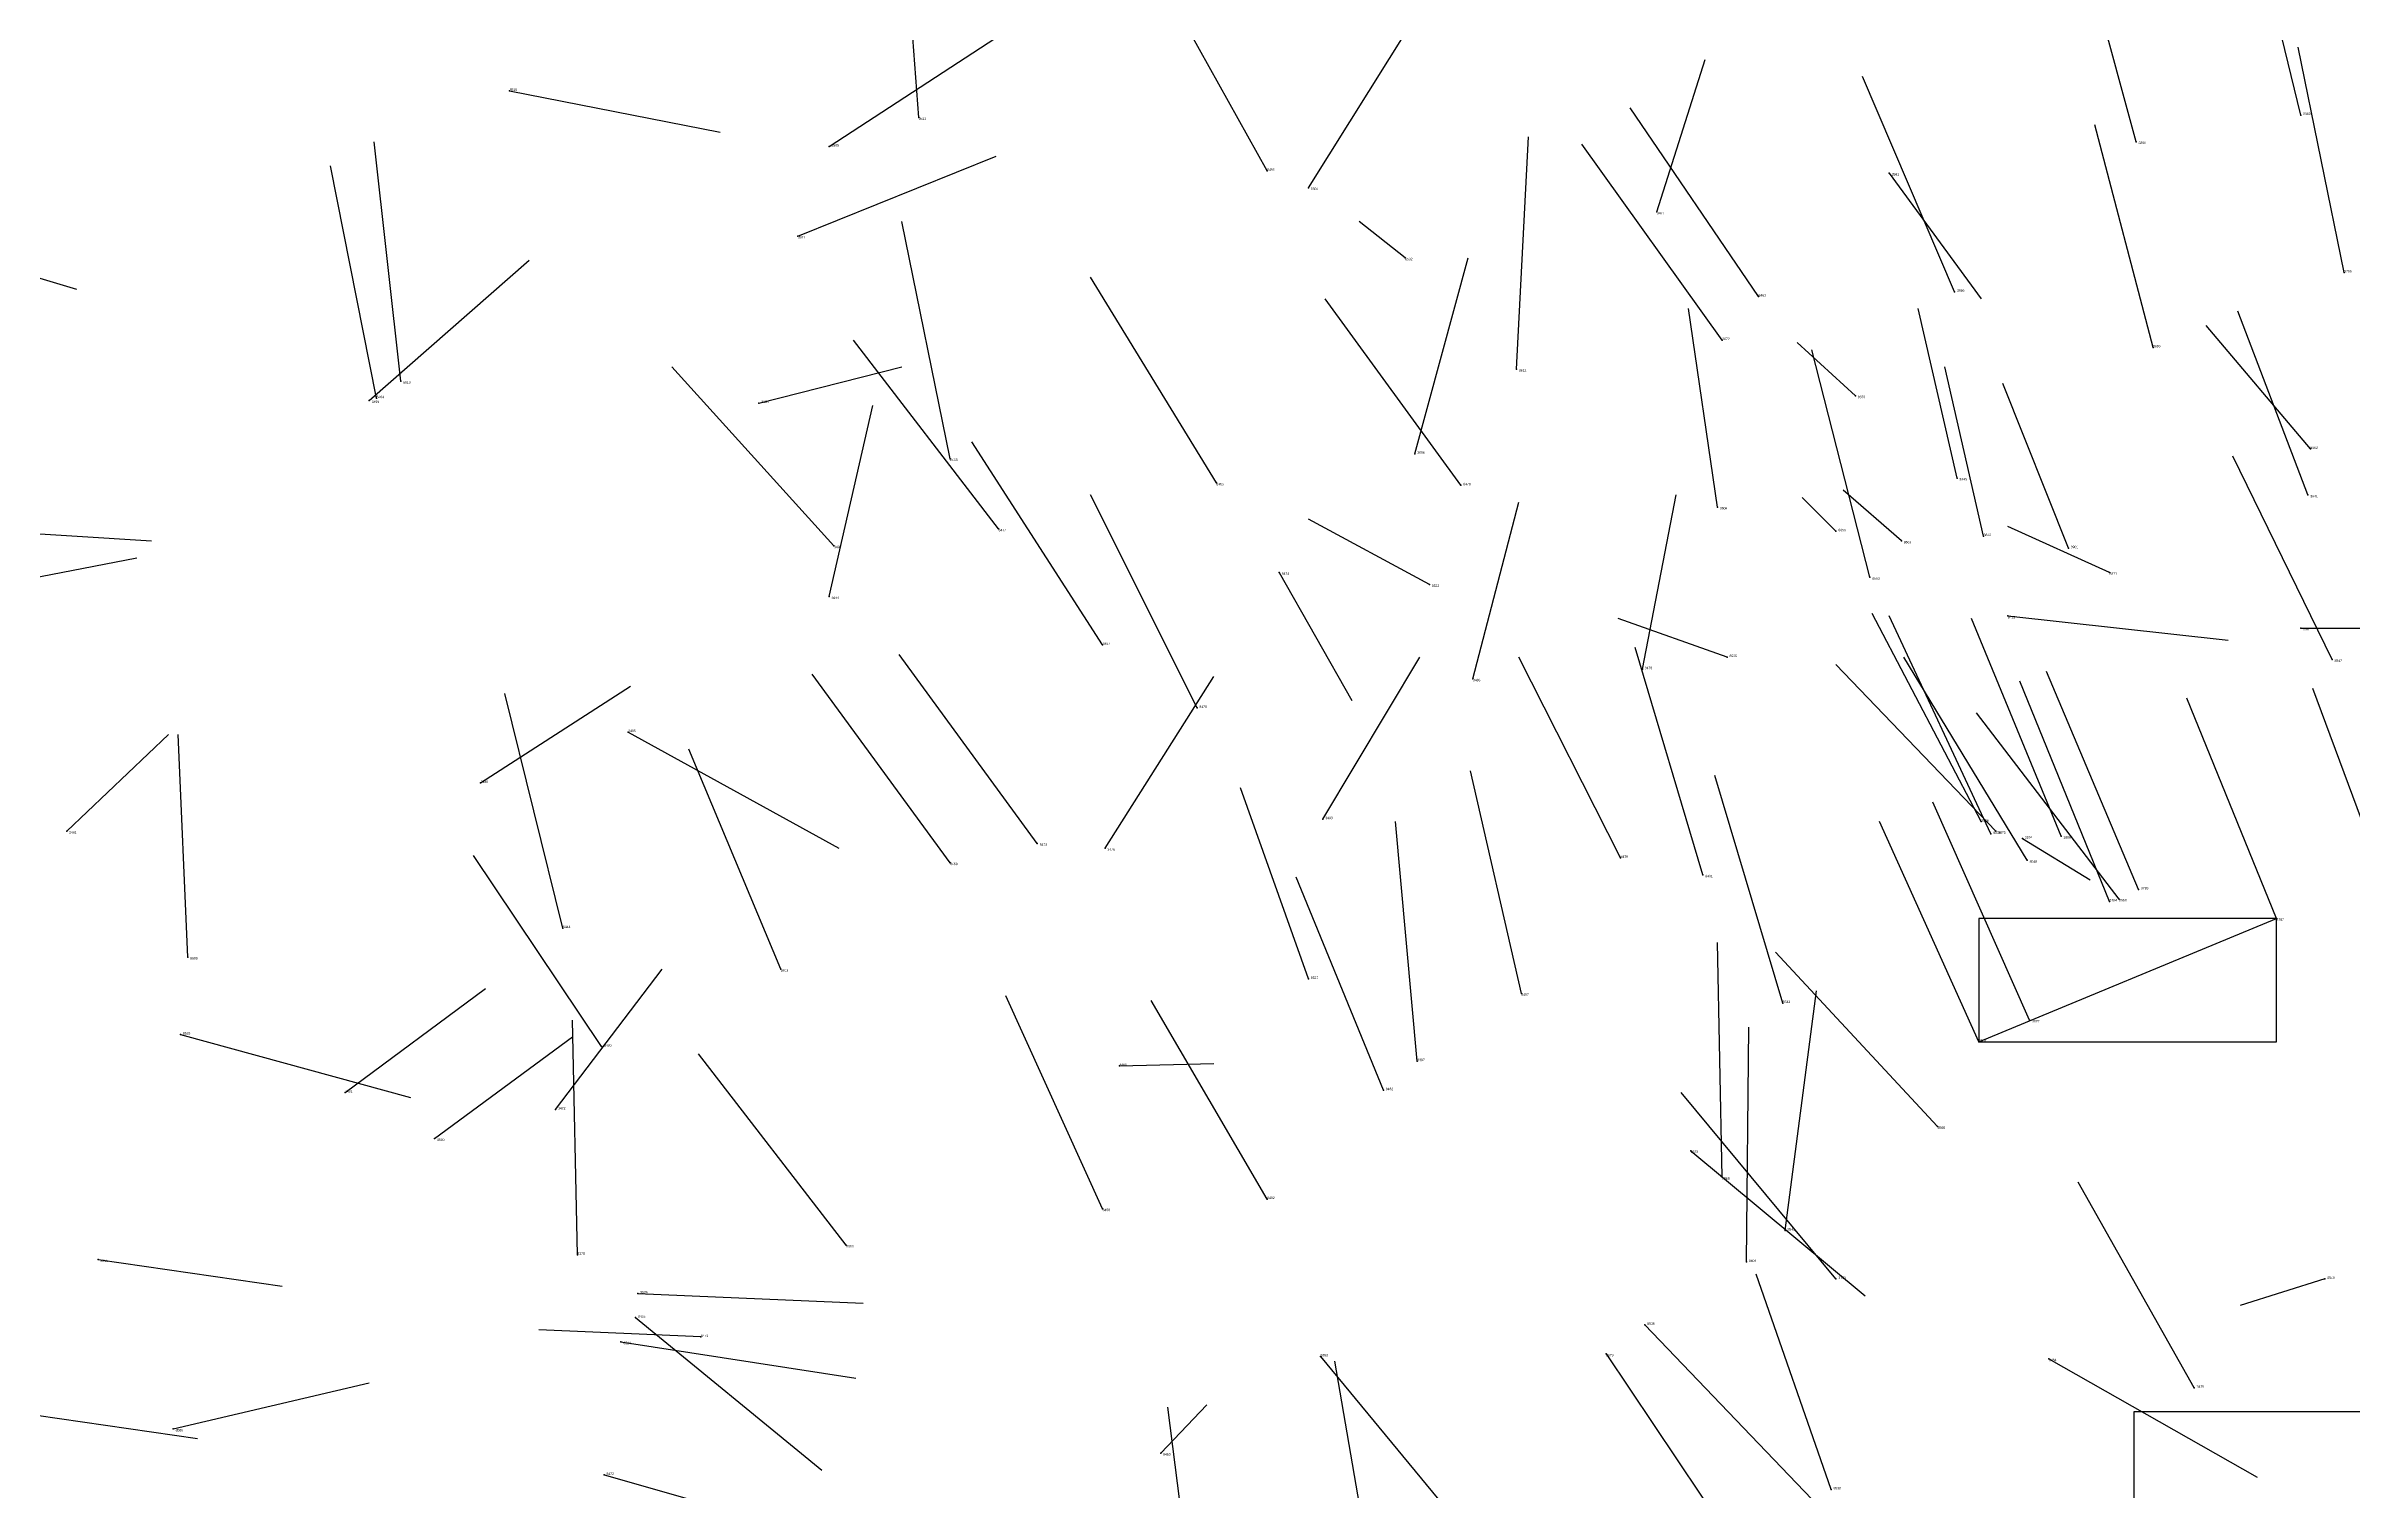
# Model space of a CAD drawing. Extents: x 59.1 to 70.8, y 600.3 to 605.1.
# Drawn here: x 63.288 to 64.242, y 603.175 to 603.772 of the extents above; entities that cross this region are included whole.
import ezdxf

# ---------------------------------------------------------------- set-up
doc = ezdxf.new("R2010")
doc.units = 0
for name, color, linetype in [('Clients', 3, 'CONTINUOUS'), ('Facilities', 3, 'CONTINUOUS'), ('Facilities_lines', 3, 'CONTINUOUS'), ('Min_max_boxes', 1, 'CONTINUOUS'), ('Normals', 1, 'CONTINUOUS'), ('Source_points', 5, 'CONTINUOUS'), ('Text', 3, 'CONTINUOUS')]:
    doc.layers.add(name, color=color, linetype=linetype)

msp = doc.modelspace()

# ---------------------------------------------------------------- linework, layer by layer
at = {"layer": 'Clients', "color": 5}
msp.add_point((64.21, 603.412, 456.769), dxfattribs=at)
at = {"layer": 'Facilities', "color": 3}
for p in [(63.48, 603.754, 460.17), (63.649, 603.743, 455.66), (64.22, 603.744, 457.35), (63.612, 603.731, 455.423), (64.152, 603.733, 457.216), (63.793, 603.721, 462.412), (63.81, 603.714, 455.601), (64.05, 603.72, 455.892), (63.954, 603.704, 454.719), (63.599, 603.694, 455.498), (63.85, 603.685, 460.703), (64.238, 603.679, 457.088), (63.996, 603.669, 462.672), (64.077, 603.671, 457.227), (63.981, 603.651, 457.418), (64.159, 603.648, 457.289), (63.896, 603.639, 461.685), (63.422, 603.626, 455.106), (63.425, 603.627, 462.08), (63.435, 603.634, 461.953), (63.583, 603.625, 456.359), (64.036, 603.628, 460.499), (64.224, 603.606, 460.387), (63.662, 603.602, 462.388), (63.854, 603.604, 456.3), (63.772, 603.592, 462.798), (63.873, 603.591, 462.608), (64.078, 603.594, 454.778), (64.223, 603.587, 454.764), (63.979, 603.582, 455.61), (63.682, 603.573, 462.839), (64.028, 603.572, 460.556), (64.055, 603.568, 460.492), (64.089, 603.57, 454.771), (63.614, 603.566, 455.352), (64.124, 603.565, 454.796), (63.798, 603.555, 462.918), (63.86, 603.55, 460.158), (64.042, 603.553, 461.588), (64.141, 603.555, 460.402), (63.612, 603.545, 456.408), (64.099, 603.537, 458.973), (64.22, 603.532, 455.88), (63.725, 603.525, 462.844), (63.983, 603.52, 460.183), (63.878, 603.511, 454.873), (63.948, 603.515, 454.827), (64.233, 603.519, 462.477), (63.764, 603.499, 462.782), (63.529, 603.489, 455.707), (63.468, 603.468, 455.147), (63.297, 603.448, 454.664), (63.816, 603.453, 454.887), (64.088, 603.452, 456.876), (64.092, 603.447, 462.065), (64.094, 603.448, 457.413), (64.105, 603.445, 455.909), (64.121, 603.446, 456.842), (63.662, 603.435, 462.843), (63.698, 603.443, 462.858), (63.726, 603.441, 454.922), (63.939, 603.437, 462.774), (64.107, 603.436, 462.243), (63.973, 603.43, 462.101), (64.141, 603.419, 456.813), (64.145, 603.42, 462.268), (64.153, 603.424, 456.78), (63.502, 603.408, 462.326), (63.347, 603.396, 461.492), (63.592, 603.391, 462.46), (63.81, 603.387, 460.949), (63.898, 603.381, 462.336), (64.006, 603.377, 462.084), (64.108, 603.37, 456.86), (63.344, 603.364, 460.633), (63.518, 603.359, 462.492), (64.087, 603.361, 456.864), (63.732, 603.351, 462.695), (63.855, 603.353, 462.161), (63.412, 603.34, 455.139), (63.841, 603.341, 462.507), (63.499, 603.333, 454.908), (63.449, 603.321, 455.103), (64.07, 603.326, 461.433), (63.968, 603.316, 457.365), (63.981, 603.305, 461.963), (63.725, 603.292, 462.478), (63.793, 603.296, 462.494), (64.007, 603.283, 462.512), (63.508, 603.273, 462.179), (63.619, 603.277, 462.495), (63.31, 603.271, 462.538), (63.991, 603.27, 461.925), (64.028, 603.263, 456.976), (64.23, 603.263, 462.378), (63.533, 603.257, 460.539), (63.532, 603.247, 462.538), (63.949, 603.244, 460.963), (63.526, 603.237, 460.484), (63.559, 603.239, 462.719), (63.815, 603.231, 457.87), (63.933, 603.232, 457.049), (64.116, 603.23, 461.013), (64.176, 603.218, 457.842), (63.341, 603.201, 459.941), (63.749, 603.191, 462.832), (63.519, 603.182, 462.796), (64.026, 603.176, 462.342)]:
    msp.add_point(p, dxfattribs=at)
at = {"layer": 'Facilities_lines', "color": 3}
msp.add_line((64.087, 603.361, 456.864), (64.21, 603.412, 456.769), dxfattribs=at)
at = {"layer": 'Min_max_boxes', "color": 1}
for p, q in [((64.21, 603.412, 456.769), (64.087, 603.412, 456.769)), ((64.087, 603.412, 456.769), (64.087, 603.361, 456.769)), ((64.21, 603.412, 456.864), (64.087, 603.412, 456.864)), ((64.087, 603.412, 456.864), (64.087, 603.361, 456.864)), ((64.087, 603.412, 456.769), (64.087, 603.412, 456.864)), ((64.21, 603.361, 456.769), (64.21, 603.412, 456.769)), ((64.21, 603.361, 456.864), (64.21, 603.412, 456.864)), ((64.21, 603.412, 456.769), (64.21, 603.412, 456.864)), ((64.087, 603.361, 456.769), (64.21, 603.361, 456.769)), ((64.087, 603.361, 456.864), (64.21, 603.361, 456.864)), ((64.087, 603.361, 456.769), (64.087, 603.361, 456.864)), ((64.21, 603.361, 456.769), (64.21, 603.361, 456.864)), ((64.984, 603.208, 458.275), (64.151, 603.208, 458.275)), ((64.151, 603.208, 458.275), (64.151, 602.717, 458.275)), ((64.984, 603.208, 458.7), (64.151, 603.208, 458.7)), ((64.151, 603.208, 458.7), (64.151, 602.717, 458.7)), ((64.151, 603.208, 458.275), (64.151, 603.208, 458.7))]:
    msp.add_line(p, q, dxfattribs=at)
at = {"layer": 'Normals', "color": 1}
for p, q in [((63.649, 603.743, 455.66), (63.642, 603.838, 455.628)), ((64.22, 603.744, 457.35), (64.197, 603.839, 457.328)), ((64.152, 603.733, 457.216), (64.127, 603.825, 457.187)), ((63.793, 603.721, 462.412), (63.745, 603.807, 462.395)), ((63.612, 603.731, 455.423), (63.684, 603.778, 455.373)), ((63.81, 603.714, 455.601), (63.852, 603.781, 455.54)), ((64.238, 603.679, 457.088), (64.219, 603.772, 457.056)), ((63.954, 603.704, 454.719), (63.974, 603.767, 454.794)), ((64.077, 603.671, 457.227), (64.039, 603.76, 457.203)), ((63.48, 603.754, 460.17), (63.567, 603.737, 460.124)), ((63.996, 603.669, 462.672), (63.943, 603.747, 462.64)), ((64.159, 603.648, 457.289), (64.135, 603.74, 457.259)), ((63.435, 603.634, 461.953), (63.424, 603.733, 461.957)), ((63.896, 603.639, 461.685), (63.901, 603.735, 461.656)), ((63.981, 603.651, 457.418), (63.923, 603.732, 457.411)), ((63.425, 603.627, 462.08), (63.406, 603.723, 462.102)), ((63.599, 603.694, 455.498), (63.681, 603.727, 455.452)), ((64.05, 603.72, 455.892), (64.088, 603.668, 455.969)), ((63.662, 603.602, 462.388), (63.642, 603.7, 462.397)), ((63.85, 603.685, 460.703), (63.831, 603.7, 460.8)), ((63.251, 603.687, 456.166), (63.301, 603.672, 456.251)), ((63.422, 603.626, 455.106), (63.488, 603.684, 455.154)), ((63.854, 603.604, 456.3), (63.876, 603.685, 456.355)), ((63.772, 603.592, 462.798), (63.72, 603.677, 462.789)), ((63.873, 603.591, 462.608), (63.817, 603.668, 462.576)), ((63.979, 603.582, 455.61), (63.967, 603.664, 455.554)), ((64.078, 603.594, 454.778), (64.062, 603.664, 454.848)), ((64.223, 603.587, 454.764), (64.194, 603.663, 454.822)), ((64.224, 603.606, 460.387), (64.181, 603.657, 460.461)), ((63.682, 603.573, 462.839), (63.622, 603.651, 462.857)), ((64.036, 603.628, 460.499), (64.012, 603.65, 460.594)), ((64.042, 603.553, 461.588), (64.018, 603.647, 461.564)), ((63.614, 603.566, 455.352), (63.547, 603.64, 455.351)), ((63.583, 603.625, 456.359), (63.642, 603.64, 456.438)), ((64.089, 603.57, 454.771), (64.073, 603.64, 454.84)), ((64.124, 603.565, 454.796), (64.097, 603.633, 454.864)), ((63.612, 603.545, 456.408), (63.63, 603.624, 456.467)), ((63.725, 603.525, 462.844), (63.671, 603.609, 462.834)), ((64.233, 603.519, 462.477), (64.192, 603.603, 462.44)), ((63.764, 603.499, 462.782), (63.72, 603.587, 462.762)), ((63.948, 603.515, 454.827), (63.962, 603.587, 454.895)), ((64.055, 603.568, 460.492), (64.031, 603.589, 460.587)), ((63.878, 603.511, 454.873), (63.897, 603.584, 454.939)), ((64.028, 603.572, 460.556), (64.014, 603.586, 460.654)), ((63.237, 603.574, 456.847), (63.332, 603.568, 456.877)), ((63.86, 603.55, 460.158), (63.81, 603.577, 460.24)), ((64.141, 603.555, 460.402), (64.099, 603.574, 460.491)), ((63.233, 603.543, 456.9), (63.326, 603.561, 456.932)), ((63.798, 603.555, 462.918), (63.828, 603.502, 462.997)), ((63.983, 603.52, 460.183), (63.938, 603.536, 460.271)), ((64.088, 603.452, 456.876), (64.043, 603.538, 456.853)), ((64.092, 603.447, 462.065), (64.05, 603.537, 462.053)), ((64.121, 603.446, 456.842), (64.084, 603.536, 456.819)), ((64.099, 603.537, 458.973), (64.19, 603.527, 458.933)), ((64.22, 603.532, 455.88), (64.256, 603.532, 455.973)), ((63.698, 603.443, 462.858), (63.641, 603.521, 462.885)), ((63.816, 603.453, 454.887), (63.856, 603.52, 454.95)), ((63.939, 603.437, 462.774), (63.897, 603.52, 462.737)), ((63.973, 603.43, 462.101), (63.945, 603.524, 462.08)), ((64.107, 603.436, 462.243), (64.056, 603.52, 462.224)), ((63.662, 603.435, 462.843), (63.605, 603.513, 462.87)), ((63.726, 603.441, 454.922), (63.771, 603.512, 454.977)), ((64.094, 603.448, 457.413), (64.028, 603.517, 457.442)), ((64.153, 603.424, 456.78), (64.115, 603.514, 456.76)), ((63.468, 603.468, 455.147), (63.53, 603.508, 455.215)), ((63.502, 603.408, 462.326), (63.478, 603.505, 462.334)), ((64.141, 603.419, 456.813), (64.104, 603.51, 456.797)), ((64.21, 603.412, 456.769), (64.173, 603.503, 456.752)), ((64.258, 603.418, 456.724), (64.225, 603.507, 456.694)), ((64.145, 603.42, 462.268), (64.086, 603.497, 462.244)), ((63.297, 603.448, 454.664), (63.339, 603.488, 454.745)), ((63.347, 603.396, 461.492), (63.343, 603.488, 461.453)), ((63.529, 603.489, 455.707), (63.616, 603.441, 455.693)), ((63.592, 603.391, 462.46), (63.554, 603.482, 462.478)), ((63.898, 603.381, 462.336), (63.877, 603.473, 462.302)), ((63.81, 603.387, 460.949), (63.782, 603.466, 461.003)), ((64.006, 603.377, 462.084), (63.978, 603.471, 462.063)), ((64.108, 603.37, 456.86), (64.068, 603.46, 456.843)), ((63.855, 603.353, 462.161), (63.846, 603.452, 462.148)), ((64.087, 603.361, 456.864), (64.046, 603.452, 456.862)), ((64.105, 603.445, 455.909), (64.133, 603.428, 456.004)), ((63.518, 603.359, 462.492), (63.465, 603.438, 462.523)), ((63.841, 603.341, 462.507), (63.805, 603.429, 462.476)), ((63.981, 603.305, 461.963), (63.979, 603.402, 461.94)), ((64.07, 603.326, 461.433), (64.003, 603.398, 461.416)), ((63.499, 603.333, 454.908), (63.543, 603.391, 454.977)), ((63.412, 603.34, 455.139), (63.47, 603.383, 455.208)), ((63.725, 603.292, 462.478), (63.685, 603.38, 462.453)), ((63.793, 603.296, 462.494), (63.745, 603.378, 462.463)), ((64.007, 603.283, 462.512), (64.02, 603.382, 462.506)), ((63.508, 603.273, 462.179), (63.506, 603.37, 462.201)), ((63.344, 603.364, 460.633), (63.439, 603.338, 460.617)), ((63.449, 603.321, 455.103), (63.506, 603.363, 455.174)), ((63.991, 603.27, 461.925), (63.992, 603.367, 461.902)), ((63.619, 603.277, 462.495), (63.558, 603.356, 462.486)), ((63.732, 603.351, 462.695), (63.771, 603.352, 462.787)), ((64.028, 603.263, 456.976), (63.964, 603.34, 456.98)), ((63.968, 603.316, 457.365), (64.04, 603.256, 457.331)), ((64.176, 603.218, 457.842), (64.128, 603.303, 457.865)), ((63.31, 603.271, 462.538), (63.386, 603.26, 462.475)), ((64.026, 603.176, 462.342), (63.995, 603.265, 462.309)), ((64.23, 603.263, 462.378), (64.195, 603.252, 462.471)), ((63.533, 603.257, 460.539), (63.626, 603.253, 460.576)), ((63.532, 603.247, 462.538), (63.609, 603.184, 462.53)), ((63.949, 603.244, 460.963), (64.018, 603.172, 460.954)), ((63.559, 603.239, 462.719), (63.492, 603.242, 462.793)), ((63.526, 603.237, 460.484), (63.623, 603.222, 460.503)), ((63.815, 603.231, 457.87), (63.871, 603.163, 457.823)), ((63.832, 603.165, 457.061), (63.821, 603.229, 457.137)), ((63.933, 603.232, 457.049), (63.982, 603.159, 457.001)), ((64.116, 603.23, 461.013), (64.202, 603.181, 461.026)), ((63.341, 603.201, 459.941), (63.422, 603.22, 459.885)), ((63.275, 603.208, 462.536), (63.351, 603.197, 462.473)), ((63.749, 603.191, 462.832), (63.768, 603.211, 462.928)), ((63.761, 603.139, 457.111), (63.752, 603.21, 457.181)), ((63.519, 603.182, 462.796), (63.603, 603.158, 462.747))]:
    msp.add_line(p, q, dxfattribs=at)
at = {"layer": 'Source_points', "color": 5}
for p in [(63.48, 603.754, 460.17), (63.649, 603.743, 455.66), (64.22, 603.744, 457.35), (63.612, 603.731, 455.423), (64.152, 603.733, 457.216), (63.793, 603.721, 462.412), (63.81, 603.714, 455.601), (64.05, 603.72, 455.892), (63.954, 603.704, 454.719), (63.599, 603.694, 455.498), (63.85, 603.685, 460.703), (64.238, 603.679, 457.088), (63.996, 603.669, 462.672), (64.077, 603.671, 457.227), (63.981, 603.651, 457.418), (64.159, 603.648, 457.289), (63.896, 603.639, 461.685), (63.422, 603.626, 455.106), (63.425, 603.627, 462.08), (63.435, 603.634, 461.953), (63.583, 603.625, 456.359), (64.036, 603.628, 460.499), (64.224, 603.606, 460.387), (63.662, 603.602, 462.388), (63.854, 603.604, 456.3), (63.772, 603.592, 462.798), (63.873, 603.591, 462.608), (64.078, 603.594, 454.778), (64.223, 603.587, 454.764), (63.979, 603.582, 455.61), (63.682, 603.573, 462.839), (64.028, 603.572, 460.556), (64.055, 603.568, 460.492), (64.089, 603.57, 454.771), (63.614, 603.566, 455.352), (64.124, 603.565, 454.796), (63.798, 603.555, 462.918), (63.86, 603.55, 460.158), (64.042, 603.553, 461.588), (64.141, 603.555, 460.402), (63.612, 603.545, 456.408), (64.099, 603.537, 458.973), (64.22, 603.532, 455.88), (63.725, 603.525, 462.844), (63.983, 603.52, 460.183), (63.878, 603.511, 454.873), (63.948, 603.515, 454.827), (64.233, 603.519, 462.477), (63.764, 603.499, 462.782), (63.529, 603.489, 455.707), (63.468, 603.468, 455.147), (63.297, 603.448, 454.664), (63.816, 603.453, 454.887), (64.088, 603.452, 456.876), (64.092, 603.447, 462.065), (64.094, 603.448, 457.413), (64.105, 603.445, 455.909), (64.121, 603.446, 456.842), (63.662, 603.435, 462.843), (63.698, 603.443, 462.858), (63.726, 603.441, 454.922), (63.939, 603.437, 462.774), (64.107, 603.436, 462.243), (63.973, 603.43, 462.101), (64.141, 603.419, 456.813), (64.145, 603.42, 462.268), (64.153, 603.424, 456.78), (63.502, 603.408, 462.326), (64.21, 603.412, 456.769), (63.347, 603.396, 461.492), (63.592, 603.391, 462.46), (63.81, 603.387, 460.949), (63.898, 603.381, 462.336), (64.006, 603.377, 462.084), (64.108, 603.37, 456.86), (63.344, 603.364, 460.633), (63.518, 603.359, 462.492), (64.087, 603.361, 456.864), (63.732, 603.351, 462.695), (63.855, 603.353, 462.161), (63.412, 603.34, 455.139), (63.841, 603.341, 462.507), (63.499, 603.333, 454.908), (63.449, 603.321, 455.103), (64.07, 603.326, 461.433), (63.968, 603.316, 457.365), (63.981, 603.305, 461.963), (63.725, 603.292, 462.478), (63.793, 603.296, 462.494), (64.007, 603.283, 462.512), (63.508, 603.273, 462.179), (63.619, 603.277, 462.495), (63.31, 603.271, 462.538), (63.991, 603.27, 461.925), (64.028, 603.263, 456.976), (64.23, 603.263, 462.378), (63.533, 603.257, 460.539), (63.532, 603.247, 462.538), (63.949, 603.244, 460.963), (63.526, 603.237, 460.484), (63.559, 603.239, 462.719), (63.815, 603.231, 457.87), (63.933, 603.232, 457.049), (64.116, 603.23, 461.013), (64.176, 603.218, 457.842), (63.341, 603.201, 459.941), (63.749, 603.191, 462.832), (63.519, 603.182, 462.796), (64.026, 603.176, 462.342)]:
    msp.add_point(p, dxfattribs=at)

# ---------------------------------------------------------------- texts
at = {"layer": 'Text', "color": 3}
for s, p in [('8515', (63.48, 603.754, 460.17)), ('3513', (63.649, 603.742, 455.66)), ('3889', (64.221, 603.744, 457.35)), ('3505', (63.613, 603.731, 455.423)), ('3890', (64.153, 603.732, 457.216)), ('8466', (63.793, 603.721, 462.412)), ('3504', (63.811, 603.713, 455.601)), ('3581', (64.051, 603.719, 455.892)), ('3477', (63.954, 603.703, 454.719)), ('3501', (63.599, 603.693, 455.498)), ('8532', (63.85, 603.684, 460.703)), ('3766', (64.238, 603.679, 457.088)), ('8463', (63.996, 603.669, 462.672)), ('3866', (64.078, 603.671, 457.227)), ('3672', (63.981, 603.651, 457.418)), ('3895', (64.159, 603.648, 457.289)), ('8612', (63.897, 603.638, 461.685)), ('3499', (63.423, 603.625, 455.106)), ('8464', (63.425, 603.627, 462.08)), ('8610', (63.436, 603.633, 461.953)), ('3634', (63.584, 603.625, 456.359)), ('8670', (64.037, 603.627, 460.499)), ('8662', (64.224, 603.606, 460.387)), ('8433', (63.662, 603.601, 462.388)), ('3656', (63.855, 603.604, 456.3)), ('8465', (63.772, 603.591, 462.798)), ('8470', (63.874, 603.591, 462.608)), ('3845', (64.079, 603.593, 454.778)), ('3841', (64.224, 603.586, 454.764)), ('3506', (63.98, 603.581, 455.61)), ('8477', (63.682, 603.572, 462.839)), ('8656', (64.029, 603.572, 460.556)), ('8669', (64.056, 603.567, 460.492)), ('3843', (64.089, 603.57, 454.771)), ('3497', (63.614, 603.565, 455.352)), ('3901', (64.125, 603.565, 454.796)), ('8474', (63.799, 603.554, 462.918)), ('8522', (63.861, 603.549, 460.158)), ('8563', (64.043, 603.552, 461.588)), ('8671', (64.141, 603.554, 460.402)), ('3644', (63.613, 603.544, 456.408)), ('8425', (64.099, 603.536, 458.973)), ('3661', (64.221, 603.531, 455.88)), ('8467', (63.725, 603.525, 462.844)), ('8535', (63.984, 603.52, 460.183)), ('3483', (63.878, 603.51, 454.873)), ('3478', (63.949, 603.515, 454.827)), ('8547', (64.234, 603.518, 462.477)), ('8476', (63.765, 603.499, 462.782)), ('3495', (63.529, 603.489, 455.707)), ('3490', (63.468, 603.468, 455.147)), ('3493', (63.817, 603.453, 454.887)), ('3481', (63.298, 603.447, 454.664)), ('3786', (64.088, 603.452, 456.876)), ('8536', (64.093, 603.447, 462.065)), ('3875', (64.095, 603.447, 457.413)), ('3574', (64.106, 603.445, 455.909)), ('3806', (64.122, 603.445, 456.842)), ('8469', (63.662, 603.434, 462.843)), ('8478', (63.699, 603.442, 462.858)), ('3476', (63.727, 603.44, 454.922)), ('8479', (63.939, 603.437, 462.774)), ('8548', (64.108, 603.435, 462.243)), ('8401', (63.974, 603.429, 462.101)), ('3783', (64.154, 603.424, 456.78)), ('3784', (64.141, 603.419, 456.813)), ('8553', (64.145, 603.419, 462.268)), ('8444', (63.502, 603.408, 462.326)), ('3787', (64.21, 603.411, 456.769)), ('8600', (63.348, 603.395, 461.492)), ('8403', (63.592, 603.39, 462.46)), ('8527', (63.811, 603.387, 460.949)), ('8457', (63.898, 603.38, 462.336)), ('8543', (64.006, 603.377, 462.084)), ('3827', (64.109, 603.369, 456.86)), ('8533', (63.345, 603.364, 460.633)), ('8400', (63.519, 603.359, 462.492)), ('3803', (64.087, 603.361, 456.864)), ('8460', (63.732, 603.351, 462.695)), ('8397', (63.855, 603.353, 462.161)), ('3491', (63.412, 603.34, 455.139)), ('8462', (63.842, 603.341, 462.507)), ('3472', (63.5, 603.333, 454.908)), ('3500', (63.45, 603.32, 455.103)), ('8568', (64.07, 603.325, 461.433)), ('3673', (63.968, 603.315, 457.365)), ('8368', (63.981, 603.304, 461.963)), ('8458', (63.725, 603.291, 462.478)), ('8402', (63.793, 603.296, 462.494)), ('8541', (64.008, 603.283, 462.512)), ('8378', (63.508, 603.273, 462.179)), ('8393', (63.619, 603.276, 462.495)), ('8455', (63.311, 603.27, 462.538)), ('8604', (63.992, 603.27, 461.925)), ('3790', (64.029, 603.263, 456.976)), ('8540', (64.231, 603.263, 462.378)), ('8526', (63.534, 603.257, 460.539)), ('8453', (63.533, 603.247, 462.538)), ('8539', (63.95, 603.244, 460.963)), ('8514', (63.527, 603.236, 460.484)), ('8471', (63.559, 603.239, 462.719)), ('3683', (63.815, 603.231, 457.87)), ('3679', (63.933, 603.231, 457.049)), ('8484', (64.116, 603.229, 461.013)), ('3475', (64.177, 603.218, 457.842)), ('8566', (63.342, 603.2, 459.941)), ('8480', (63.75, 603.19, 462.832)), ('8472', (63.52, 603.182, 462.796)), ('8538', (64.027, 603.176, 462.342))]:
    msp.add_text(s, height=0.001, dxfattribs=at).set_placement(p)

doc.saveas('drawing.dxf')
